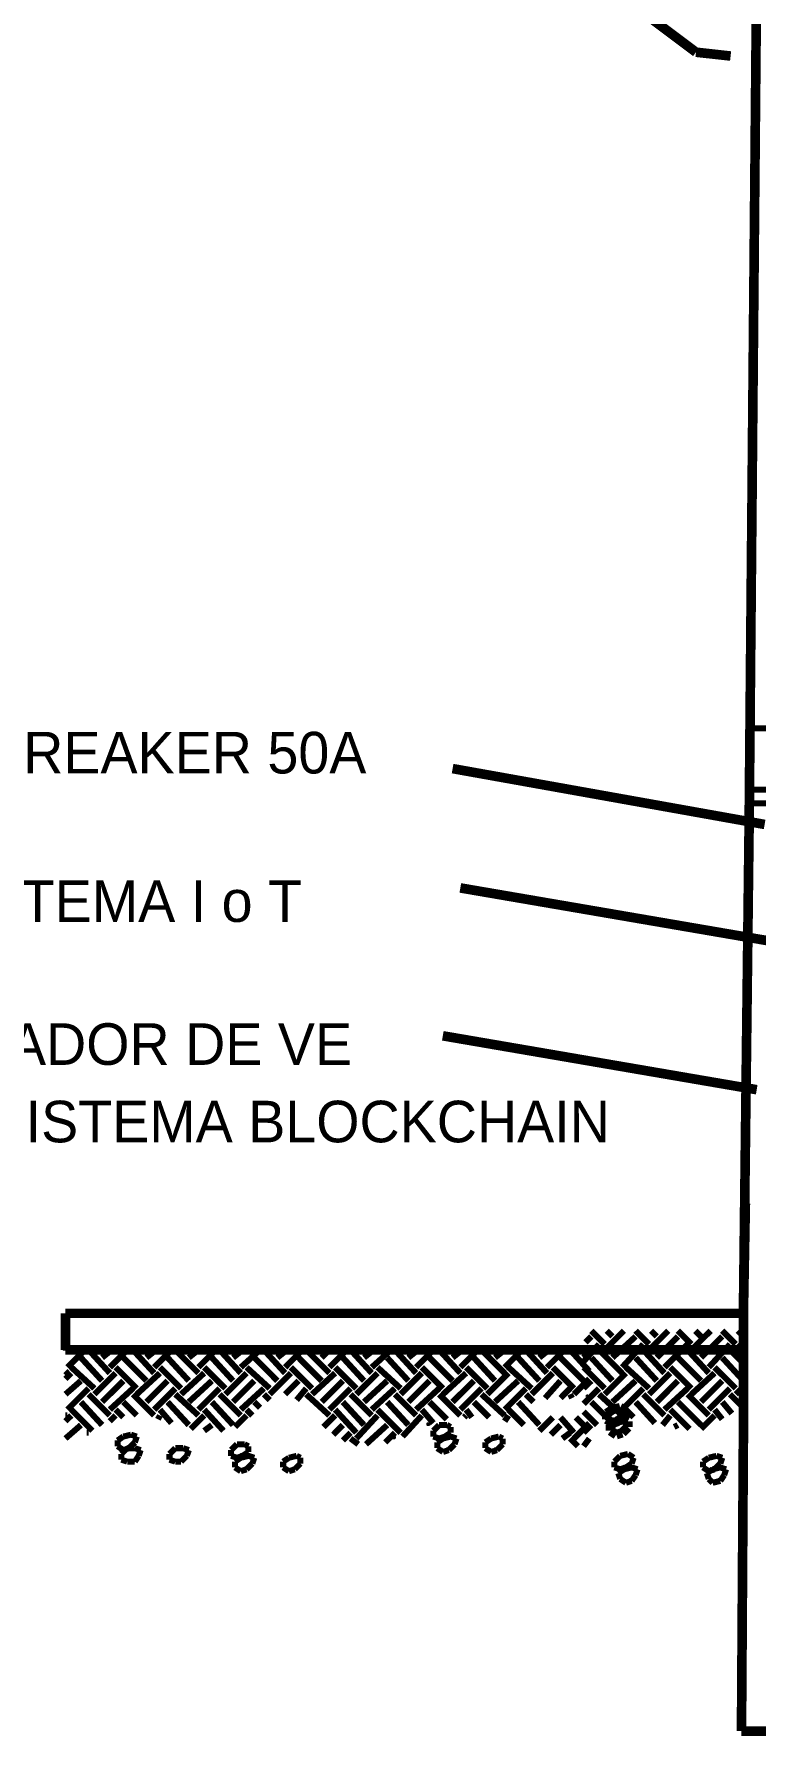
# Model space of a CAD drawing. Extents: x 0.27 to 8.12, y 0.27 to 5.77.
# Drawn here: x 1.071 to 1.696, y 2.707 to 4.181 of the extents above; entities that cross this region are included whole.
import ezdxf

# ---------------------------------------------------------------- set-up
doc = ezdxf.new("R2010")
doc.units = 0
doc.layers.get('0').update_dxf_attribs({"linetype": 'CONTINUOUS'})

msp = doc.modelspace()

# ---------------------------------------------------------------- linework, layer by layer
at = {"color": 0}
for points, const_width in [([(1.703336, 5.014942), (1.689986, 3.503288)], 0.008333), ([(1.691666, 3.514938), (1.691666, 3.579938)], 0.005208), ([(1.691666, 3.579938), (1.759976, 3.579938)], 0.005208), ([(1.691666, 3.526608), (1.759976, 3.526608)], 0.005208), ([(1.689986, 3.503288), (1.684986, 3.074948)], 0.008333), ([(1.691666, 3.514938), (1.759976, 3.514938)], 0.005208), ([(1.686666, 3.168308), (1.684986, 3.074948)], 0.008333), ([(1.098296, 3.041628), (1.098296, 3.073328)], 0.008333), ([(1.098296, 3.073328), (1.684986, 3.073328)], 0.008333), ([(1.684986, 3.003288), (1.684986, 3.074948)], 0.008333), ([(1.684986, 3.073328), (1.684986, 3.041628)], 0.008333), ([(1.548326, 3.048308), (1.553326, 3.053298)], 0.005208), ([(1.564986, 3.046628), (1.553326, 3.058298)], 0.005208), ([(1.564986, 3.041628), (1.581646, 3.058298)], 0.005208), ([(1.571656, 3.053298), (1.566666, 3.058298)], 0.005208), ([(1.571656, 3.034968), (1.591686, 3.053298)], 0.005208), ([(1.603336, 3.046628), (1.591686, 3.058298)], 0.005208), ([(1.603336, 3.041628), (1.620006, 3.058298)], 0.005208), ([(1.610016, 3.053298), (1.604976, 3.058298)], 0.005208), ([(1.610016, 3.034968), (1.628296, 3.053298)], 0.005208), ([(1.639966, 3.046628), (1.628296, 3.058298)], 0.005208), ([(1.639966, 3.041628), (1.656666, 3.058298)], 0.005208), ([(1.648326, 3.053298), (1.643326, 3.058298)], 0.005208), ([(1.648326, 3.034968), (1.666656, 3.053298)], 0.005208), ([(1.678326, 3.046628), (1.666656, 3.058298)], 0.005208), ([(1.678326, 3.041628), (1.684986, 3.048308)], 0.005208), ([(1.684986, 3.053298), (1.680006, 3.058298)], 0.005208), ([(1.684986, 3.041628), (1.098296, 3.041628)], 0.008333), ([(1.098296, 3.041628), (1.099976, 3.041628)], 0.005208), ([(1.099976, 3.026608), (1.115006, 3.041628)], 0.005208), ([(1.129976, 3.014938), (1.111646, 3.034968)], 0.005208), ([(1.136656, 3.021618), (1.118326, 3.041628)], 0.005208), ([(1.129976, 3.034968), (1.138336, 3.041628)], 0.005208), ([(1.136656, 3.026608), (1.151686, 3.041628)], 0.005208), ([(1.168336, 3.014938), (1.148326, 3.034968)], 0.005208), ([(1.175016, 3.021618), (1.156666, 3.041628)], 0.005208), ([(1.159986, 3.041628), (1.161666, 3.041628)], 0.005208), ([(1.168336, 3.034968), (1.176646, 3.041628)], 0.005208), ([(1.175016, 3.026608), (1.189986, 3.041628)], 0.005208), ([(1.205016, 3.014938), (1.186666, 3.034968)], 0.005208), ([(1.213306, 3.021618), (1.193346, 3.041628)], 0.005208), ([(1.198336, 3.041628), (1.199966, 3.041628)], 0.005208), ([(1.205016, 3.034968), (1.213306, 3.041628)], 0.005208), ([(1.213306, 3.026608), (1.228336, 3.041628)], 0.005208), ([(1.243326, 3.014938), (1.224976, 3.034968)], 0.005208), ([(1.249986, 3.021618), (1.231656, 3.041628)], 0.005208), ([(1.236646, 3.041628), (1.238326, 3.041628)], 0.005208), ([(1.243326, 3.034968), (1.251666, 3.041628)], 0.005208), ([(1.249986, 3.026608), (1.266646, 3.041628)], 0.005208), ([(1.281666, 3.014938), (1.261656, 3.034968)], 0.005208), ([(1.288346, 3.021618), (1.270006, 3.041628)], 0.005208), ([(1.281666, 3.034968), (1.289976, 3.041628)], 0.005208), ([(1.288346, 3.026608), (1.303326, 3.041628)], 0.005208), ([(1.319976, 3.014938), (1.300016, 3.034968)], 0.005208), ([(1.326656, 3.021618), (1.306626, 3.041628)], 0.005208), ([(1.311666, 3.041628), (1.313306, 3.041628)], 0.005208), ([(1.319976, 3.034968), (1.326656, 3.041628)], 0.005208), ([(1.326656, 3.026608), (1.341686, 3.041628)], 0.005208), ([(1.356656, 3.014938), (1.338306, 3.034968)], 0.005208), ([(1.363326, 3.021618), (1.344986, 3.041628)], 0.005208), ([(1.349976, 3.041628), (1.351656, 3.041628)], 0.005208), ([(1.356656, 3.034968), (1.365006, 3.041628)], 0.005208), ([(1.363326, 3.026608), (1.379976, 3.041628)], 0.005208), ([(1.395006, 3.014938), (1.376666, 3.034968)], 0.005208), ([(1.401686, 3.021618), (1.383346, 3.041628)], 0.005208), ([(1.395006, 3.034968), (1.403306, 3.041628)], 0.005208), ([(1.401686, 3.026608), (1.416656, 3.041628)], 0.005208), ([(1.433306, 3.014938), (1.413346, 3.034968)], 0.005208), ([(1.439986, 3.021618), (1.421646, 3.041628)], 0.005208), ([(1.425016, 3.041628), (1.426646, 3.041628)], 0.005208), ([(1.433306, 3.034968), (1.441666, 3.041628)], 0.005208), ([(1.439986, 3.026608), (1.455016, 3.041628)], 0.005208), ([(1.469986, 3.014938), (1.451656, 3.034968)], 0.005208), ([(1.478336, 3.021618), (1.458326, 3.041628)], 0.005208), ([(1.463306, 3.041628), (1.464986, 3.041628)], 0.005208), ([(1.469986, 3.034968), (1.478336, 3.041628)], 0.005208), ([(1.478336, 3.026608), (1.493326, 3.041628)], 0.005208), ([(1.508346, 3.014938), (1.490006, 3.034968)], 0.005208), ([(1.514966, 3.021618), (1.496686, 3.041628)], 0.005208), ([(1.508346, 3.034968), (1.516646, 3.041628)], 0.005208), ([(1.514966, 3.026608), (1.529986, 3.041628)], 0.005208), ([(1.546646, 3.014938), (1.526686, 3.034968)], 0.005208), ([(1.551646, 3.023298), (1.534986, 3.041628)], 0.005208), ([(1.538346, 3.041628), (1.539976, 3.041628)], 0.005208), ([(1.546646, 3.031658), (1.559986, 3.046628)], 0.005208), ([(1.546646, 3.034968), (1.551646, 3.039948)], 0.005208), ([(1.571656, 3.014938), (1.553326, 3.034968)], 0.005208), ([(1.580016, 3.021618), (1.559986, 3.041628)], 0.005208), ([(1.580016, 3.026608), (1.598296, 3.046628)], 0.005208), ([(1.610016, 3.014938), (1.591686, 3.034968)], 0.005208), ([(1.616626, 3.021618), (1.598296, 3.041628)], 0.005208), ([(1.616626, 3.026608), (1.636656, 3.046628)], 0.005208), ([(1.648326, 3.014938), (1.628296, 3.034968)], 0.005208), ([(1.654986, 3.021618), (1.636656, 3.041628)], 0.005208), ([(1.654986, 3.026608), (1.673326, 3.046628)], 0.005208), ([(1.684986, 3.014938), (1.666656, 3.034968)], 0.005208), ([(1.684986, 3.029968), (1.673326, 3.041628)], 0.005208), ([(1.099976, 3.021618), (1.098296, 3.023298)], 0.005208), ([(1.098296, 3.016628), (1.103336, 3.021618)], 0.005208), ([(1.123306, 3.008328), (1.103336, 3.026608)], 0.005208), ([(1.123306, 3.003288), (1.141646, 3.021618)], 0.005208), ([(1.159986, 3.008328), (1.141646, 3.026608)], 0.005208), ([(1.159986, 3.003288), (1.180006, 3.021618)], 0.005208), ([(1.198336, 3.008328), (1.180006, 3.026608)], 0.005208), ([(1.198336, 3.003288), (1.218306, 3.021618)], 0.005208), ([(1.236646, 3.008328), (1.218306, 3.026608)], 0.005208), ([(1.236646, 3.003288), (1.254976, 3.021618)], 0.005208), ([(1.275006, 3.008328), (1.254976, 3.026608)], 0.005208), ([(1.275006, 3.003288), (1.293336, 3.021618)], 0.005208), ([(1.311666, 3.008328), (1.293336, 3.026608)], 0.005208), ([(1.311666, 3.003288), (1.331646, 3.021618)], 0.005208), ([(1.349976, 3.008328), (1.331646, 3.026608)], 0.005208), ([(1.349976, 3.003288), (1.368326, 3.021618)], 0.005208), ([(1.388336, 3.008328), (1.368326, 3.026608)], 0.005208), ([(1.388336, 3.003288), (1.406666, 3.021618)], 0.005208), ([(1.425016, 3.008328), (1.406666, 3.026608)], 0.005208), ([(1.425016, 3.003288), (1.444976, 3.021618)], 0.005208), ([(1.463306, 3.008328), (1.444976, 3.026608)], 0.005208), ([(1.463306, 3.003288), (1.481656, 3.021618)], 0.005208), ([(1.501666, 3.008328), (1.481656, 3.026608)], 0.005208), ([(1.501666, 3.003288), (1.520006, 3.021618)], 0.005208), ([(1.538346, 3.008328), (1.520006, 3.026608)], 0.005208), ([(1.564986, 3.008328), (1.546646, 3.026608)], 0.005208), ([(1.564986, 3.003288), (1.583326, 3.021618)], 0.005208), ([(1.603336, 3.008328), (1.583326, 3.026608)], 0.005208), ([(1.603336, 3.003288), (1.621686, 3.021618)], 0.005208), ([(1.639966, 3.008328), (1.621686, 3.026608)], 0.005208), ([(1.639966, 3.003288), (1.659986, 3.021618)], 0.005208), ([(1.678326, 3.008328), (1.659986, 3.026608)], 0.005208), ([(1.098296, 3.003288), (1.111646, 3.014938)], 0.005208), ([(1.099976, 2.989988), (1.118326, 3.008328)], 0.005208), ([(1.136656, 2.984938), (1.118326, 3.003288)], 0.005208), ([(1.129976, 2.996608), (1.148326, 3.014938)], 0.005208), ([(1.136656, 2.989988), (1.156666, 3.008328)], 0.005208), ([(1.175016, 2.984938), (1.156666, 3.003288)], 0.005208), ([(1.168336, 2.996608), (1.186666, 3.014938)], 0.005208), ([(1.175016, 2.989988), (1.193346, 3.008328)], 0.005208), ([(1.213306, 2.984938), (1.193346, 3.003288)], 0.005208), ([(1.205016, 2.996608), (1.224976, 3.014938)], 0.005208), ([(1.213306, 2.989988), (1.231656, 3.008328)], 0.005208), ([(1.249986, 2.984938), (1.231656, 3.003288)], 0.005208), ([(1.243326, 2.996608), (1.261656, 3.014938)], 0.005208), ([(1.249986, 2.989988), (1.270006, 3.008328)], 0.005208), ([(1.275006, 2.998288), (1.270006, 3.003288)], 0.005208), ([(1.288346, 3.003288), (1.300016, 3.014938)], 0.005208), ([(1.298326, 2.998288), (1.306626, 3.008328)], 0.005208), ([(1.326656, 2.984938), (1.306626, 3.003288)], 0.005208), ([(1.319976, 2.996608), (1.338306, 3.014938)], 0.005208), ([(1.326656, 2.989988), (1.344986, 3.008328)], 0.005208), ([(1.363326, 2.984938), (1.344986, 3.003288)], 0.005208), ([(1.356656, 2.996608), (1.376666, 3.014938)], 0.005208), ([(1.363326, 2.989988), (1.383346, 3.008328)], 0.005208), ([(1.401686, 2.984938), (1.383346, 3.003288)], 0.005208), ([(1.395006, 2.996608), (1.413346, 3.014938)], 0.005208), ([(1.401686, 2.989988), (1.421646, 3.008328)], 0.005208), ([(1.439986, 2.984938), (1.421646, 3.003288)], 0.005208), ([(1.433306, 2.996608), (1.451656, 3.014938)], 0.005208), ([(1.439986, 2.989988), (1.458326, 3.008328)], 0.005208), ([(1.478336, 2.984938), (1.458326, 3.003288)], 0.005208), ([(1.469986, 2.996608), (1.490006, 3.014938)], 0.005208), ([(1.478336, 2.989988), (1.496686, 3.008328)], 0.005208), ([(1.503296, 2.996608), (1.496686, 3.003288)], 0.005208), ([(1.513336, 2.999968), (1.526686, 3.014938)], 0.005208), ([(1.526686, 2.999968), (1.534986, 3.008328)], 0.005208), ([(1.536666, 2.999968), (1.534986, 3.003288)], 0.005208), ([(1.538346, 3.003288), (1.551646, 3.016628)], 0.005208), ([(1.546646, 3.008328), (1.553326, 3.014938)], 0.005208), ([(1.546646, 2.994978), (1.559986, 3.008328)], 0.005208), ([(1.580016, 2.984938), (1.559986, 3.003288)], 0.005208), ([(1.571656, 2.996608), (1.591686, 3.014938)], 0.005208), ([(1.580016, 2.989988), (1.598296, 3.008328)], 0.005208), ([(1.616626, 2.984938), (1.598296, 3.003288)], 0.005208), ([(1.610016, 2.996608), (1.628296, 3.014938)], 0.005208), ([(1.616626, 2.989988), (1.636656, 3.008328)], 0.005208), ([(1.654986, 2.984938), (1.636656, 3.003288)], 0.005208), ([(1.648326, 2.996608), (1.666656, 3.014938)], 0.005208), ([(1.654986, 2.989988), (1.673326, 3.008328)], 0.005208), ([(1.683306, 2.993298), (1.673326, 3.003288)], 0.005208), ([(1.678326, 3.003288), (1.684986, 3.009948)], 0.005208), ([(1.684986, 2.971648), (1.684986, 3.003288)], 0.008333), ([(1.121686, 2.971648), (1.103336, 2.989988)], 0.005208), ([(1.129976, 2.976648), (1.111646, 2.996608)], 0.005208), ([(1.148326, 2.983308), (1.141646, 2.989988)], 0.005208), ([(1.159986, 2.984938), (1.148326, 2.996608)], 0.005208), ([(1.189986, 2.978328), (1.180006, 2.989988)], 0.005208), ([(1.205016, 2.976648), (1.186666, 2.996608)], 0.005208), ([(1.235016, 2.971648), (1.218306, 2.989988)], 0.005208), ([(1.243326, 2.976648), (1.224976, 2.996608)], 0.005208), ([(1.259976, 2.984938), (1.254976, 2.989988)], 0.005208), ([(1.266646, 2.991618), (1.261656, 2.996608)], 0.005208), ([(1.349976, 2.969968), (1.331646, 2.989988)], 0.005208), ([(1.356656, 2.976648), (1.338306, 2.996608)], 0.005208), ([(1.388336, 2.969968), (1.368326, 2.989988)], 0.005208), ([(1.395006, 2.976648), (1.376666, 2.996608)], 0.005208), ([(1.416656, 2.978328), (1.406666, 2.989988)], 0.005208), ([(1.428326, 2.981628), (1.413346, 2.996608)], 0.005208), ([(1.449966, 2.983308), (1.444976, 2.989988)], 0.005208), ([(1.464986, 2.983308), (1.451656, 2.996608)], 0.005208), ([(1.495006, 2.976648), (1.481656, 2.989988)], 0.005208), ([(1.508346, 2.976648), (1.490006, 2.996608)], 0.005208), ([(1.550016, 2.999968), (1.551646, 3.001648)], 0.005208), ([(1.568346, 2.981628), (1.553326, 2.996608)], 0.005208), ([(1.566666, 2.986618), (1.571656, 2.989988)], 0.008333), ([(1.571656, 2.989988), (1.578336, 2.991618)], 0.008333), ([(1.578336, 2.991618), (1.581646, 2.989988)], 0.008333), ([(1.581646, 2.989988), (1.581646, 2.984938)], 0.008333), ([(1.589986, 2.983308), (1.583326, 2.989988)], 0.005208), ([(1.608336, 2.978328), (1.591686, 2.996608)], 0.005208), ([(1.638336, 2.973268), (1.621686, 2.989988)], 0.005208), ([(1.648326, 2.976648), (1.628296, 2.996608)], 0.005208), ([(1.666656, 2.981628), (1.659986, 2.989988)], 0.005208), ([(1.675016, 2.986618), (1.666656, 2.996608)], 0.005208), ([(1.098296, 2.979948), (1.103336, 2.984938)], 0.005208), ([(1.099976, 2.984938), (1.098296, 2.984938)], 0.005208), ([(1.098296, 2.964978), (1.111646, 2.976648)], 0.005208), ([(1.136656, 2.979948), (1.141646, 2.984938)], 0.005208), ([(1.178326, 2.981628), (1.180006, 2.984938)], 0.005208), ([(1.206646, 2.973268), (1.218306, 2.984938)], 0.005208), ([(1.218306, 2.971648), (1.224976, 2.976648)], 0.005208), ([(1.245006, 2.974968), (1.254976, 2.984938)], 0.005208), ([(1.321656, 2.974968), (1.331646, 2.984938)], 0.005208), ([(1.330016, 2.968288), (1.338306, 2.976648)], 0.005208), ([(1.349976, 2.964978), (1.368326, 2.984938)], 0.005208), ([(1.358336, 2.959978), (1.376666, 2.976648)], 0.005208), ([(1.389966, 2.966658), (1.406666, 2.984938)], 0.005208), ([(1.416656, 2.971648), (1.421646, 2.976648)], 0.005208), ([(1.421646, 2.976648), (1.428326, 2.976648)], 0.005208), ([(1.428326, 2.976648), (1.431626, 2.974968)], 0.005208), ([(1.431626, 2.974968), (1.431626, 2.969968)], 0.005208), ([(1.443346, 2.983308), (1.444976, 2.984938)], 0.005208), ([(1.478336, 2.979948), (1.481656, 2.984938)], 0.005208), ([(1.508346, 2.971648), (1.520006, 2.983308)], 0.005208), ([(1.518326, 2.968288), (1.526686, 2.976648)], 0.005208), ([(1.538346, 2.969968), (1.526686, 2.983308)], 0.005208), ([(1.538346, 2.964978), (1.551646, 2.978328)], 0.005208), ([(1.546646, 2.976648), (1.539976, 2.983308)], 0.005208), ([(1.558306, 2.976648), (1.546646, 2.988298)], 0.005208), ([(1.546646, 2.969968), (1.553326, 2.976648)], 0.005208), ([(1.566666, 2.981628), (1.566666, 2.986618)], 0.008333), ([(1.571656, 2.978328), (1.566666, 2.981628)], 0.008333), ([(1.569976, 2.976648), (1.574966, 2.979948)], 0.008333), ([(1.569976, 2.971648), (1.569976, 2.976648)], 0.008333), ([(1.576656, 2.979948), (1.571656, 2.978328)], 0.008333), ([(1.574966, 2.979948), (1.581646, 2.981628)], 0.008333), ([(1.581646, 2.984938), (1.576656, 2.979948)], 0.008333), ([(1.585006, 2.974968), (1.580016, 2.969968)], 0.008333), ([(1.581646, 2.981628), (1.585006, 2.979948)], 0.008333), ([(1.583326, 2.983308), (1.583326, 2.984938)], 0.005208), ([(1.585006, 2.979948), (1.585006, 2.974968)], 0.008333), ([(1.615006, 2.976648), (1.621686, 2.984938)], 0.005208), ([(1.624986, 2.974968), (1.628296, 2.976648)], 0.005208), ([(1.648326, 2.973268), (1.659986, 2.984938)], 0.005208), ([(1.116626, 2.969968), (1.118326, 2.969968)], 0.005208), ([(1.143326, 2.963298), (1.148326, 2.966658)], 0.005208), ([(1.143326, 2.958298), (1.143326, 2.963298)], 0.005208), ([(1.148326, 2.966658), (1.154986, 2.968288)], 0.005208), ([(1.158296, 2.961618), (1.153306, 2.956618)], 0.005208), ([(1.154986, 2.968288), (1.159986, 2.966658)], 0.005208), ([(1.159986, 2.966658), (1.158296, 2.961618)], 0.005208), ([(1.241626, 2.954938), (1.246686, 2.959978)], 0.005208), ([(1.246686, 2.959978), (1.253296, 2.959978)], 0.005208), ([(1.253296, 2.959978), (1.256656, 2.958298)], 0.005208), ([(1.338306, 2.963298), (1.344986, 2.969968)], 0.005208), ([(1.351656, 2.959978), (1.344986, 2.964978)], 0.005208), ([(1.374986, 2.961618), (1.383346, 2.969968)], 0.005208), ([(1.416656, 2.966658), (1.416656, 2.971648)], 0.005208), ([(1.421646, 2.964978), (1.416656, 2.966658)], 0.005208), ([(1.419966, 2.961618), (1.425016, 2.964978)], 0.005208), ([(1.419966, 2.956618), (1.419966, 2.961618)], 0.005208), ([(1.426646, 2.966658), (1.421646, 2.964978)], 0.005208), ([(1.425016, 2.964978), (1.431626, 2.966658)], 0.005208), ([(1.431626, 2.969968), (1.426646, 2.966658)], 0.005208), ([(1.434986, 2.959978), (1.430006, 2.954938)], 0.005208), ([(1.431626, 2.966658), (1.436666, 2.964978)], 0.005208), ([(1.436666, 2.964978), (1.434986, 2.959978)], 0.005208), ([(1.461626, 2.961618), (1.466686, 2.964978)], 0.005208), ([(1.461626, 2.956618), (1.461626, 2.961618)], 0.005208), ([(1.466686, 2.964978), (1.473296, 2.966658)], 0.005208), ([(1.476656, 2.959978), (1.471666, 2.954938)], 0.005208), ([(1.473296, 2.966658), (1.476656, 2.964978)], 0.005208), ([(1.476656, 2.964978), (1.476656, 2.959978)], 0.005208), ([(1.528306, 2.964978), (1.534986, 2.969968)], 0.005208), ([(1.541656, 2.958298), (1.534986, 2.964978)], 0.005208), ([(1.546646, 2.958298), (1.551646, 2.964978)], 0.005208), ([(1.574966, 2.968288), (1.569976, 2.971648)], 0.008333), ([(1.580016, 2.969968), (1.574966, 2.968288)], 0.008333), ([(1.683306, 2.711618), (1.684986, 2.971648)], 0.008333), ([(1.148326, 2.954938), (1.143326, 2.958298)], 0.005208), ([(1.146646, 2.951628), (1.151686, 2.956618)], 0.005208), ([(1.146646, 2.946628), (1.146646, 2.951628)], 0.005208), ([(1.151686, 2.944948), (1.146646, 2.946628)], 0.005208), ([(1.153306, 2.956618), (1.148326, 2.954938)], 0.005208), ([(1.151686, 2.956618), (1.158296, 2.956618)], 0.005208), ([(1.158296, 2.944948), (1.151686, 2.944948)], 0.005208), ([(1.158296, 2.956618), (1.163346, 2.954938)], 0.005208), ([(1.161666, 2.949948), (1.158296, 2.944948)], 0.005208), ([(1.163346, 2.954938), (1.161666, 2.949948)], 0.005208), ([(1.188306, 2.951628), (1.193346, 2.956618)], 0.005208), ([(1.188306, 2.946628), (1.188306, 2.951628)], 0.005208), ([(1.193346, 2.944948), (1.188306, 2.946628)], 0.005208), ([(1.193346, 2.956618), (1.199966, 2.956618)], 0.005208), ([(1.198336, 2.944948), (1.193346, 2.944948)], 0.005208), ([(1.203336, 2.949948), (1.198336, 2.944948)], 0.005208), ([(1.199966, 2.956618), (1.205016, 2.954938)], 0.005208), ([(1.205016, 2.954938), (1.203336, 2.949948)], 0.005208), ([(1.241626, 2.949948), (1.241626, 2.954938)], 0.005208), ([(1.246686, 2.948328), (1.241626, 2.949948)], 0.005208), ([(1.245006, 2.944948), (1.249986, 2.948328)], 0.005208), ([(1.245006, 2.939968), (1.245006, 2.944948)], 0.005208), ([(1.251666, 2.949948), (1.246686, 2.948328)], 0.005208), ([(1.249986, 2.948328), (1.256656, 2.949948)], 0.005208), ([(1.256656, 2.953308), (1.251666, 2.949948)], 0.005208), ([(1.256656, 2.958298), (1.256656, 2.953308)], 0.005208), ([(1.256656, 2.949948), (1.261656, 2.948328)], 0.005208), ([(1.261656, 2.948328), (1.259976, 2.943268)], 0.005208), ([(1.286666, 2.944948), (1.291656, 2.948328)], 0.005208), ([(1.286666, 2.939968), (1.286666, 2.944948)], 0.005208), ([(1.291656, 2.948328), (1.298326, 2.949948)], 0.005208), ([(1.298326, 2.949948), (1.301646, 2.948328)], 0.005208), ([(1.301646, 2.948328), (1.301646, 2.943268)], 0.005208), ([(1.425016, 2.953308), (1.419966, 2.956618)], 0.005208), ([(1.430006, 2.954938), (1.425016, 2.953308)], 0.005208), ([(1.466686, 2.953308), (1.461626, 2.956618)], 0.005208), ([(1.471666, 2.954938), (1.466686, 2.953308)], 0.005208), ([(1.573336, 2.944948), (1.578336, 2.949948)], 0.005208), ([(1.573336, 2.939968), (1.573336, 2.944948)], 0.005208), ([(1.578336, 2.949948), (1.585006, 2.951628)], 0.005208), ([(1.585006, 2.951628), (1.589986, 2.948328)], 0.005208), ([(1.589986, 2.948328), (1.588306, 2.943268)], 0.005208), ([(1.650006, 2.944948), (1.654986, 2.948328)], 0.005208), ([(1.650006, 2.939968), (1.650006, 2.944948)], 0.005208), ([(1.654986, 2.948328), (1.661666, 2.949948)], 0.005208), ([(1.661666, 2.949948), (1.666656, 2.948328)], 0.005208), ([(1.666656, 2.948328), (1.664976, 2.943268)], 0.005208), ([(1.249986, 2.936658), (1.245006, 2.939968)], 0.005208), ([(1.254976, 2.938288), (1.249986, 2.936658)], 0.005208), ([(1.259976, 2.943268), (1.254976, 2.938288)], 0.005208), ([(1.291656, 2.936658), (1.286666, 2.939968)], 0.005208), ([(1.296646, 2.938288), (1.291656, 2.936658)], 0.005208), ([(1.301646, 2.943268), (1.296646, 2.938288)], 0.005208), ([(1.578336, 2.938288), (1.573336, 2.939968)], 0.005208), ([(1.576656, 2.934978), (1.581646, 2.938288)], 0.005208), ([(1.578336, 2.929978), (1.576656, 2.934978)], 0.005208), ([(1.583326, 2.939968), (1.578336, 2.938288)], 0.005208), ([(1.583326, 2.926618), (1.578336, 2.929978)], 0.005208), ([(1.581646, 2.938288), (1.588306, 2.939968)], 0.005208), ([(1.588306, 2.943268), (1.583326, 2.939968)], 0.005208), ([(1.588306, 2.939968), (1.593306, 2.938288)], 0.005208), ([(1.591686, 2.933298), (1.588306, 2.928298)], 0.005208), ([(1.593306, 2.938288), (1.591686, 2.933298)], 0.005208), ([(1.654986, 2.936658), (1.650006, 2.939968)], 0.005208), ([(1.653306, 2.934978), (1.658296, 2.938288)], 0.005208), ([(1.654986, 2.929978), (1.653306, 2.934978)], 0.005208), ([(1.659986, 2.938288), (1.654986, 2.936658)], 0.005208), ([(1.658296, 2.926618), (1.654986, 2.929978)], 0.005208), ([(1.658296, 2.938288), (1.664976, 2.939968)], 0.005208), ([(1.664976, 2.943268), (1.659986, 2.938288)], 0.005208), ([(1.664976, 2.939968), (1.669966, 2.938288)], 0.005208), ([(1.668336, 2.933298), (1.664976, 2.928298)], 0.005208), ([(1.669966, 2.938288), (1.668336, 2.933298)], 0.005208), ([(1.588306, 2.928298), (1.583326, 2.926618)], 0.005208), ([(1.664976, 2.928298), (1.658296, 2.926618)], 0.005208), ([(1.683306, 2.711618), (1.770006, 2.711618)], 0.008333)]:
    msp.add_lwpolyline(points, dxfattribs=dict(at, const_width=const_width))
at = {"color": 2, "const_width": 0.008333}
for points in [[(1.517267, 4.260175), (1.643947, 4.165175)], [(1.643947, 4.165175), (1.673897, 4.161865)], [(1.433306, 3.544948), (1.703336, 3.496608)], [(1.439986, 3.441648), (1.711626, 3.394988)], [(1.424834, 3.313611), (1.696474, 3.266951)]]:
    msp.add_lwpolyline(points, dxfattribs=at)
at = {"color": 0}
for points in [[(1.098296, 3.041628), (1.096666, 3.041628), (1.096666, 3.043308), (1.098296, 3.043308), (1.098296, 3.041628)], [(1.123306, 3.041628), (1.121686, 3.041628), (1.121686, 3.043308), (1.123306, 3.043308), (1.123306, 3.041628)], [(1.275006, 3.041628), (1.273326, 3.041628), (1.273326, 3.043308), (1.275006, 3.043308), (1.275006, 3.041628)], [(1.388336, 3.041628), (1.386656, 3.041628), (1.386656, 3.043308), (1.388336, 3.043308), (1.388336, 3.041628)], [(1.501666, 3.041628), (1.499986, 3.041628), (1.499986, 3.043308), (1.501666, 3.043308), (1.501666, 3.041628)], [(1.413346, 2.976648), (1.411666, 2.976648), (1.411666, 2.978328), (1.413346, 2.978328), (1.413346, 2.976648)], [(1.576656, 2.979948), (1.574966, 2.979948), (1.574966, 2.981628), (1.576656, 2.981628), (1.576656, 2.979948)], [(1.383346, 2.964978), (1.381656, 2.964978), (1.381656, 2.966658), (1.383346, 2.966658), (1.383346, 2.964978)], [(1.426646, 2.966658), (1.425016, 2.966658), (1.425016, 2.968288), (1.426646, 2.968288), (1.426646, 2.966658)], [(1.580016, 2.969968), (1.578336, 2.969968), (1.578336, 2.971648), (1.580016, 2.971648), (1.580016, 2.969968)], [(1.153306, 2.956618), (1.151686, 2.956618), (1.151686, 2.958298), (1.153306, 2.958298), (1.153306, 2.956618)], [(1.251666, 2.949948), (1.249986, 2.949948), (1.249986, 2.951628), (1.251666, 2.951628), (1.251666, 2.949948)], [(1.430006, 2.954938), (1.428326, 2.954938), (1.428326, 2.956618), (1.430006, 2.956618), (1.430006, 2.954938)], [(1.471666, 2.954938), (1.469986, 2.954938), (1.469986, 2.956618), (1.471666, 2.956618), (1.471666, 2.954938)], [(1.158296, 2.944948), (1.156666, 2.944948), (1.156666, 2.946628), (1.158296, 2.946628), (1.158296, 2.944948)], [(1.198336, 2.944948), (1.196656, 2.944948), (1.196656, 2.946628), (1.198336, 2.946628), (1.198336, 2.944948)], [(1.254976, 2.938288), (1.253296, 2.938288), (1.253296, 2.939968), (1.254976, 2.939968), (1.254976, 2.938288)], [(1.296646, 2.938288), (1.294966, 2.938288), (1.294966, 2.939968), (1.296646, 2.939968), (1.296646, 2.938288)], [(1.583326, 2.939968), (1.581646, 2.939968), (1.581646, 2.941648), (1.583326, 2.941648), (1.583326, 2.939968)], [(1.659986, 2.938288), (1.658296, 2.938288), (1.658296, 2.939968), (1.659986, 2.939968), (1.659986, 2.938288)], [(1.588306, 2.928298), (1.586626, 2.928298), (1.586626, 2.929978), (1.588306, 2.929978), (1.588306, 2.928298)], [(1.664976, 2.928298), (1.663346, 2.928298), (1.663346, 2.929978), (1.664976, 2.929978), (1.664976, 2.928298)]]:
    msp.add_lwpolyline(points, close=True, dxfattribs=at)

# ---------------------------------------------------------------- texts
at = {"linetype": 'BYBLOCK'}
for s, p in [('BREAKER 50A', (1.029596, 3.540742)), ('SISTEMA I o T  ', (0.981975, 3.412215)), ('CARGADOR DE VE', (0.910271, 3.288451)), ('CON SISTEMA BLOCKCHAIN', (0.91137, 3.221388))]:
    msp.add_text(s, height=0.036, dxfattribs=at).set_placement(p)

doc.saveas('drawing.dxf')
